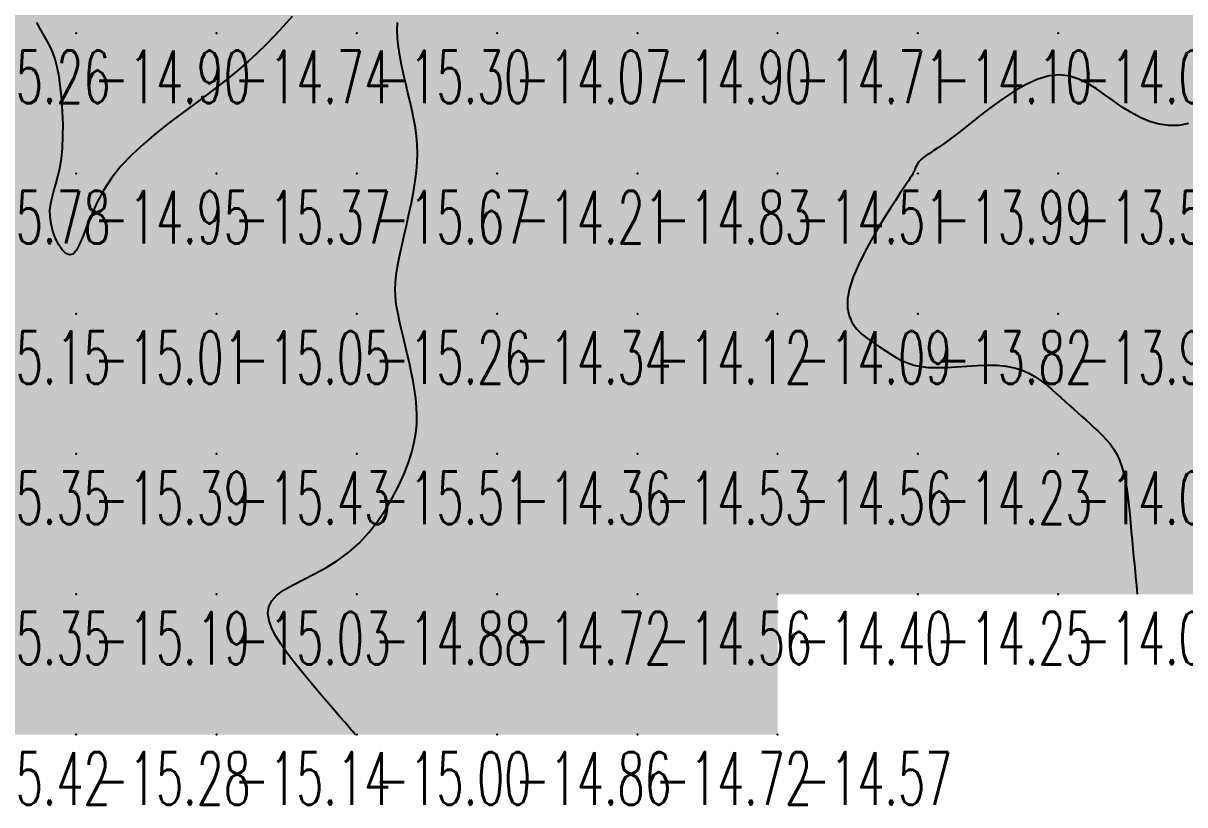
# Model space of a CAD drawing. Header units: millimetres. Extents: x 88261 to 90953, y 390274 to 392322.
# Drawn here: x 89936.5 to 90019.3, y 390352.2 to 390407.9 of the extents above; entities that cross this region are included whole.
import ezdxf
from ezdxf.enums import TextEntityAlignment as Align

# ---------------------------------------------------------------- set-up
doc = ezdxf.new("R2010")
doc.units = ezdxf.units.MM
doc.header["$LTSCALE"] = 25
for name, color, linetype in [('CN_03_00', 7, 'Continuous'), ('CN_04_00', 242, 'Continuous'), ('COTEAlt', 7, 'Continuous'), ('TN_COLORIAGE', 7, 'Continuous')]:
    doc.layers.add(name, color=color, linetype=linetype)
doc.styles.add('Simplex 1.0', font='Simplex.shx', dxfattribs={"width": 0.99, "height": 2.5})
doc.styles.get("Standard").update_dxf_attribs({"font": 'times.ttf'})

# ---------------------------------------------------------------- blocks, each defined once
blk = doc.blocks.new('COTE')
at = {"color": 0}
blk.add_point((0, 0), dxfattribs=at)
at = {"layer": 'COTEAlt'}
blk.add_attdef('ALT', text='', height=3.75, dxfattribs=at).set_placement((1.25, -1.25), align=Align.TOP_LEFT)

msp = doc.modelspace()

# ---------------------------------------------------------------- linework, layer by layer
at = {"layer": 'CN_03_00', "elevation": -14, "flags": 128}
msp.add_lwpolyline([(90019.547, 390400.791), (90018.839, 390400.654), (90018.137, 390400.643), (90017.443, 390400.744), (90016.76, 390400.942), (90016.091, 390401.221), (90015.438, 390401.568), (90014.803, 390401.966), (90014.186, 390402.4), (90013.581, 390402.843), (90012.976, 390403.269), (90012.363, 390403.651), (90011.729, 390403.96), (90011.067, 390404.171), (90010.365, 390404.255), (90009.613, 390404.186), (90008.806, 390403.947), (90007.96, 390403.562), (90007.094, 390403.065), (90006.227, 390402.493), (90005.38, 390401.879), (90004.571, 390401.259), (90003.822, 390400.667), (90003.151, 390400.138), (90002.574, 390399.7), (90002.085, 390399.346), (90001.677, 390399.065), (90001.34, 390398.842), (90001.065, 390398.666), (90000.842, 390398.523), (90000.662, 390398.401), (90000.517, 390398.286), (90000.398, 390398.167), (90000.3, 390398.043), (90000.217, 390397.915), (90000.146, 390397.783), (90000.082, 390397.647), (90000.021, 390397.508), (89999.957, 390397.366), (89999.886, 390397.223), (89999.804, 390397.075), (89999.703, 390396.911), (89999.577, 390396.716), (89999.417, 390396.476), (89999.217, 390396.176), (89998.969, 390395.801), (89998.666, 390395.337), (89998.301, 390394.769), (89997.872, 390394.089), (89997.4, 390393.318), (89996.914, 390392.483), (89996.441, 390391.611), (89996.008, 390390.729), (89995.643, 390389.865), (89995.373, 390389.045), (89995.225, 390388.298), (89995.219, 390387.643), (89995.341, 390387.076), (89995.568, 390386.586), (89995.879, 390386.161), (89996.251, 390385.789), (89996.663, 390385.46), (89997.092, 390385.162), (89997.516, 390384.883), (89997.918, 390384.615), (89998.306, 390384.36), (89998.69, 390384.125), (89999.084, 390383.913), (89999.5, 390383.73), (89999.949, 390383.582), (90000.444, 390383.474), (90000.997, 390383.41), (90001.615, 390383.394), (90002.287, 390383.414), (90002.996, 390383.455), (90003.727, 390383.505), (90004.463, 390383.548), (90005.187, 390383.571), (90005.883, 390383.56), (90006.536, 390383.499), (90007.131, 390383.38), (90007.673, 390383.207), (90008.165, 390382.99), (90008.615, 390382.737), (90009.028, 390382.459), (90009.41, 390382.164), (90009.766, 390381.862), (90010.103, 390381.562), (90010.425, 390381.271), (90010.736, 390380.99), (90011.039, 390380.716), (90011.334, 390380.449), (90011.626, 390380.185), (90011.916, 390379.924), (90012.206, 390379.663), (90012.499, 390379.402), (90012.797, 390379.137), (90013.095, 390378.864), (90013.389, 390378.579), (90013.674, 390378.277), (90013.944, 390377.952), (90014.196, 390377.6), (90014.425, 390377.216), (90014.625, 390376.795), (90014.793, 390376.334), (90014.932, 390375.836), (90015.047, 390375.305), (90015.141, 390374.747), (90015.219, 390374.166), (90015.286, 390373.567), (90015.345, 390372.954), (90015.402, 390372.332), (90015.459, 390371.706), (90015.516, 390371.087), (90015.572, 390370.485), (90015.626, 390369.91), (90015.677, 390369.373), (90015.724, 390368.885), (90015.765, 390368.455), (90015.8, 390368.096), (90015.827, 390367.813), (90015.848, 390367.601), (90015.862, 390367.448), (90015.872, 390367.346), (90015.878, 390367.285), (90015.881, 390367.253), (90015.882, 390367.241), (90015.883, 390367.239)], dxfattribs=at)
at = {"layer": 'CN_04_00', "elevation": -15, "flags": 128}
for points in [[(89955.633, 390408.417), (89955.004, 390407.71), (89954.383, 390407.041), (89953.764, 390406.407), (89953.138, 390405.799), (89952.495, 390405.208), (89951.825, 390404.625), (89951.12, 390404.042), (89950.37, 390403.448), (89949.565, 390402.836), (89948.701, 390402.197), (89947.795, 390401.529), (89946.871, 390400.833), (89945.951, 390400.106), (89945.056, 390399.35), (89944.211, 390398.563), (89943.437, 390397.745), (89942.757, 390396.895), (89942.188, 390396.018), (89941.718, 390395.139), (89941.33, 390394.287), (89941.007, 390393.493), (89940.732, 390392.787), (89940.487, 390392.198), (89940.255, 390391.756), (89940.018, 390391.492), (89939.765, 390391.425), (89939.502, 390391.535), (89939.241, 390391.789), (89938.994, 390392.158), (89938.772, 390392.609), (89938.588, 390393.112), (89938.452, 390393.636), (89938.378, 390394.149), (89938.372, 390394.628), (89938.425, 390395.083), (89938.523, 390395.531), (89938.651, 390395.99), (89938.796, 390396.476), (89938.943, 390397.007), (89939.079, 390397.6), (89939.19, 390398.272), (89939.263, 390399.034), (89939.3, 390399.866), (89939.303, 390400.74), (89939.274, 390401.63), (89939.217, 390402.508), (89939.133, 390403.347), (89939.025, 390404.121), (89938.897, 390404.801), (89938.751, 390405.37), (89938.589, 390405.843), (89938.414, 390406.243), (89938.229, 390406.595), (89938.037, 390406.922), (89937.84, 390407.249), (89937.641, 390407.599), (89937.443, 390407.995)], [(89960.154, 390357.239), (89960.153, 390357.241), (89960.142, 390357.253), (89960.114, 390357.286), (89960.058, 390357.35), (89959.967, 390357.454), (89959.83, 390357.611), (89959.639, 390357.83), (89959.385, 390358.12), (89959.062, 390358.49), (89958.678, 390358.931), (89958.246, 390359.432), (89957.778, 390359.981), (89957.284, 390360.566), (89956.777, 390361.177), (89956.268, 390361.802), (89955.769, 390362.43), (89955.294, 390363.05), (89954.859, 390363.657), (89954.485, 390364.246), (89954.189, 390364.813), (89953.992, 390365.355), (89953.911, 390365.866), (89953.967, 390366.343), (89954.178, 390366.782), (89954.555, 390367.181), (89955.077, 390367.554), (89955.716, 390367.919), (89956.444, 390368.293), (89957.231, 390368.692), (89958.049, 390369.135), (89958.87, 390369.638), (89959.665, 390370.219), (89960.409, 390370.888), (89961.097, 390371.633), (89961.726, 390372.434), (89962.294, 390373.274), (89962.8, 390374.132), (89963.242, 390374.989), (89963.617, 390375.827), (89963.924, 390376.627), (89964.162, 390377.374), (89964.336, 390378.074), (89964.452, 390378.735), (89964.516, 390379.368), (89964.533, 390379.983), (89964.51, 390380.588), (89964.452, 390381.194), (89964.366, 390381.811), (89964.258, 390382.444), (89964.132, 390383.089), (89963.994, 390383.737), (89963.848, 390384.379), (89963.7, 390385.006), (89963.555, 390385.61), (89963.417, 390386.183), (89963.293, 390386.714), (89963.186, 390387.201), (89963.099, 390387.654), (89963.035, 390388.09), (89962.996, 390388.524), (89962.986, 390388.973), (89963.006, 390389.453), (89963.06, 390389.979), (89963.149, 390390.567), (89963.274, 390391.229), (89963.428, 390391.952), (89963.601, 390392.722), (89963.783, 390393.521), (89963.965, 390394.332), (89964.137, 390395.141), (89964.29, 390395.931), (89964.413, 390396.684), (89964.499, 390397.39), (89964.548, 390398.054), (89964.563, 390398.685), (89964.546, 390399.293), (89964.499, 390399.888), (89964.423, 390400.479), (89964.322, 390401.077), (89964.198, 390401.691), (89964.053, 390402.327), (89963.895, 390402.982), (89963.733, 390403.647), (89963.574, 390404.316), (89963.429, 390404.979), (89963.303, 390405.631), (89963.208, 390406.263), (89963.15, 390406.868), (89963.134, 390407.44), (89963.149, 390407.981)]]:
    msp.add_lwpolyline(points, dxfattribs=at)
at = {"layer": 'TN_COLORIAGE', "color": 231}
for points in [[(89937.406, 390407.239, -14.806), (89935.941, 390412.932, -14.806), (89940.249, 390407.239, -14.806), (89940.249, 390417.239, -14.806)], [(89940.249, 390407.239, -14.911), (89950.249, 390407.239, -14.911), (89950.249, 390417.239, -14.911)], [(89940.249, 390417.239, -14.911), (89940.249, 390407.239, -14.911), (89950.249, 390417.239, -14.911)], [(89960.249, 390414.166, -14.744), (89954.881, 390407.239, -14.744), (89960.249, 390417.239, -14.744), (89950.249, 390407.239, -14.744)], [(89950.249, 390417.239, -14.869), (89950.249, 390407.239, -14.869), (89960.249, 390417.239, -14.869)], [(89963.844, 390410.835, -14.067), (89962.657, 390407.239, -14.067), (89970.249, 390417.239, -14.067), (89970.249, 390407.239, -14.067)], [(89970.249, 390407.239, -14.125), (89980.249, 390407.239, -14.125), (89980.249, 390417.239, -14.125)], [(89970.249, 390417.239, -14.125), (89970.249, 390407.239, -14.125), (89980.249, 390417.239, -14.125)], [(89980.249, 390407.239, -14), (89987.3, 390414.29, -14), (89980.249, 390417.239, -14), (89982.743, 390417.239, -14)], [(90000.249, 390407.239, -14.275), (90010.249, 390407.239, -14.275), (90010.249, 390417.239, -14.275)], [(90010.249, 390417.239, -14), (90007.194, 390417.239, -14), (90000.249, 390407.239, -14), (90000.249, 390408.641, -14)], [(90010.249, 390417.239, -14), (90018.291, 390417.239, -14), (90010.249, 390407.239, -14), (90014.792, 390411.783, -14)], [(90020.249, 390407.239, -14), (90020.249, 390416.197, -14), (90010.249, 390407.239, -14), (90014.792, 390411.783, -14)], [(89980.249, 390407.239, -14), (89987.3, 390414.29, -14), (89990.249, 390407.239, -14), (89990.249, 390413.778, -14)], [(89995.559, 390412.55, -14.709), (89990.249, 390413.778, -14.709), (89990.249, 390407.239, -14.709)], [(89990.249, 390407.239, -14), (89995.559, 390412.55, -14), (90000.249, 390407.239, -14), (90000.249, 390408.641, -14)], [(89937.406, 390407.239, -14.898), (89939.092, 390406.082, -14.898), (89940.249, 390407.239, -14.898)], [(89939.611, 390397.239, -14.898), (89939.092, 390406.082, -14.898), (89940.249, 390397.239, -14.898), (89940.249, 390407.239, -14.898)], [(89940.249, 390407.239, -14.744), (89940.249, 390397.239, -14.744), (89950.249, 390407.239, -14.744)], [(89941.512, 390397.239, -14.744), (89950.249, 390403.134, -14.744), (89940.249, 390397.239, -14.744), (89950.249, 390407.239, -14.744)], [(89954.881, 390407.239, -14.744), (89950.249, 390403.134, -14.744), (89950.249, 390407.239, -14.744)], [(89962.657, 390407.239, -14.067), (89964.425, 390401.416, -14.067), (89970.249, 390407.239, -14.067)], [(89964.827, 390397.239, -14.067), (89964.425, 390401.416, -14.067), (89970.249, 390397.239, -14.067), (89970.249, 390407.239, -14.067)], [(89970.249, 390407.239, -14.898), (89970.249, 390397.239, -14.898), (89980.249, 390407.239, -14.898)], [(89970.249, 390397.239, -14.898), (89980.249, 390397.239, -14.898), (89980.249, 390407.239, -14.898)], [(89980.249, 390407.239, -14.709), (89980.249, 390397.239, -14.709), (89990.249, 390407.239, -14.709)], [(89980.249, 390397.239, -14.709), (89990.249, 390397.239, -14.709), (89990.249, 390407.239, -14.709)], [(89990.249, 390407.239, -14.102), (89990.249, 390397.239, -14.102), (90000.249, 390407.239, -14.102)], [(89990.249, 390397.239, -14), (90000.007, 390397.239, -14), (90000.249, 390407.239, -14), (90000.249, 390398.346, -14)], [(90000.249, 390407.239, -14), (90000.249, 390398.346, -14), (90010.249, 390407.239, -14), (90002.102, 390399.093, -14)], [(90010.249, 390406.114, -14.056), (90002.102, 390399.093, -14.056), (90010.249, 390407.239, -14.056)], [(90020.249, 390407.239, -14), (90014.58, 390401.57, -14), (90010.249, 390407.239, -14), (90010.249, 390406.114, -14)], [(90014.58, 390401.57, -14.576), (90020.249, 390399.402, -14.576), (90020.249, 390407.239, -14.576)], [(89937.602, 390394.593, -14.947), (89939.611, 390397.239, -14.947), (89940.249, 390397.239, -14.947)], [(89940.249, 390389.28, -14.947), (89937.602, 390394.593, -14.947), (89940.249, 390397.239, -14.947)], [(89940.249, 390389.28, -14.947), (89941.512, 390397.239, -14.947), (89940.249, 390397.239, -14.947)], [(89962.741, 390389.731, -14.207), (89964.827, 390397.239, -14.207), (89970.249, 390397.239, -14.207)], [(89963.102, 390387.239, -14.207), (89962.741, 390389.731, -14.207), (89970.249, 390387.239, -14.207), (89970.249, 390397.239, -14.207)], [(89970.249, 390397.239, -14.831), (89970.249, 390387.239, -14.831), (89980.249, 390397.239, -14.831)], [(89970.249, 390387.239, -14.831), (89980.249, 390387.239, -14.831), (89980.249, 390397.239, -14.831)], [(89980.249, 390397.239, -14.512), (89980.249, 390387.239, -14.512), (89990.249, 390397.239, -14.512)], [(89980.249, 390387.239, -14.512), (89990.249, 390387.239, -14.512), (89990.249, 390397.239, -14.512)], [(89990.249, 390397.239, -14), (90000.007, 390397.239, -14), (89990.249, 390387.239, -14), (89999.043, 390396.033, -14)], [(89993.625, 390387.239, -14.093), (89999.043, 390396.033, -14.093), (89990.249, 390387.239, -14.093)], [(89963.102, 390387.239, -14.341), (89964.606, 390381.597, -14.341), (89970.249, 390387.239, -14.341)], [(89964.672, 390377.239, -14.341), (89964.606, 390381.597, -14.341), (89970.249, 390377.239, -14.341), (89970.249, 390387.239, -14.341)], [(89970.249, 390377.239, -14.12), (89980.249, 390377.239, -14.12), (89980.249, 390387.239, -14.12)], [(89970.249, 390387.239, -14.12), (89970.249, 390377.239, -14.12), (89980.249, 390387.239, -14.12)], [(89980.249, 390377.239, -14.093), (89990.249, 390377.239, -14.093), (89990.249, 390387.239, -14.093)], [(89980.249, 390387.239, -14.093), (89980.249, 390377.239, -14.093), (89990.249, 390387.239, -14.093)], [(89990.249, 390377.239, -14), (89997.805, 390384.796, -14), (89990.249, 390387.239, -14), (89993.625, 390387.239, -14)], [(89990.249, 390377.239, -14), (89997.805, 390384.796, -14), (90000.249, 390377.239, -14), (90000.249, 390382.874, -14)], [(90000.249, 390377.239, -14), (90007.179, 390384.17, -14), (90010.249, 390377.239, -14), (90010.249, 390381.442, -14)], [(90000.249, 390382.874, -14.234), (90007.179, 390384.17, -14.234), (90000.249, 390377.239, -14.234)], [(90012.442, 390379.432, -14.075), (90010.249, 390381.442, -14.075), (90010.249, 390377.239, -14.075)], [(90012.442, 390379.432, -14.075), (90014.98, 390377.239, -14.075), (90010.249, 390377.239, -14.075)], [(89960.249, 390369.208, -14.359), (89964.672, 390377.239, -14.359), (89960.249, 390367.239, -14.359), (89970.249, 390377.239, -14.359)], [(89960.249, 390367.239, -14.359), (89970.249, 390367.239, -14.359), (89970.249, 390377.239, -14.359)], [(89970.249, 390377.239, -14.53), (89970.249, 390367.239, -14.53), (89980.249, 390377.239, -14.53)], [(89970.249, 390367.239, -14.53), (89980.249, 390367.239, -14.53), (89980.249, 390377.239, -14.53)], [(89980.249, 390377.239, -14.562), (89980.249, 390367.239, -14.562), (89990.249, 390377.239, -14.562)], [(89980.249, 390367.239, -14.562), (89990.249, 390367.239, -14.562), (89990.249, 390377.239, -14.562)], [(89990.249, 390377.239, -14.234), (89990.249, 390367.239, -14.234), (90000.249, 390377.239, -14.234)], [(89990.249, 390367.239, -14.234), (90000.249, 390367.239, -14.234), (90000.249, 390377.239, -14.234)], [(90000.249, 390367.239, -14.075), (90010.249, 390367.239, -14.075), (90010.249, 390377.239, -14.075)], [(90000.249, 390377.239, -14.075), (90000.249, 390367.239, -14.075), (90010.249, 390377.239, -14.075)], [(90010.249, 390367.239, -14), (90015.387, 390372.378, -14), (90010.249, 390377.239, -14), (90014.98, 390377.239, -14)], [(90015.387, 390372.378, -14.089), (90015.883, 390367.239, -14.089), (90010.249, 390367.239, -14.089)], [(89952.321, 390367.239, -14.875), (89960.249, 390369.208, -14.875), (89960.249, 390367.239, -14.875)], [(89952.321, 390367.239, -14.875), (89955.535, 390362.525, -14.875), (89960.249, 390367.239, -14.875)], [(89960.154, 390357.239, -14.875), (89955.535, 390362.525, -14.875), (89960.249, 390357.239, -14.875), (89960.249, 390367.239, -14.875)], [(89960.249, 390367.239, -14.718), (89960.249, 390357.239, -14.718), (89970.249, 390367.239, -14.718)], [(89960.249, 390357.239, -14.718), (89970.249, 390357.239, -14.718), (89970.249, 390367.239, -14.718)], [(89970.249, 390367.239, -14.561), (89970.249, 390357.239, -14.561), (89980.249, 390367.239, -14.561)], [(89970.249, 390357.239, -14.561), (89980.249, 390357.239, -14.561), (89980.249, 390367.239, -14.561)], [(89990.249, 390357.239, -14.716), (89990.249, 390367.239, -14.716), (89980.249, 390357.239, -14.716)], [(89980.249, 390367.239, -14.403), (89980.249, 390357.239, -14.403), (89990.249, 390367.239, -14.403)]]:
    msp.add_solid(points, dxfattribs=at)
at = {"layer": 'TN_COLORIAGE', "color": 241}
for points in [[(89954.881, 390407.239, -15.296), (89960.249, 390414.166, -15.296), (89960.249, 390407.239, -15.296)], [(89963.844, 390410.835, -15.296), (89960.249, 390414.166, -15.296), (89960.249, 390407.239, -15.296)], [(89935.941, 390412.932, -15.256), (89937.406, 390407.239, -15.256), (89930.249, 390407.239, -15.256)], [(89962.657, 390407.239, -15.296), (89963.844, 390410.835, -15.296), (89960.249, 390407.239, -15.296)], [(89930.249, 390397.239, -15), (89939.092, 390406.082, -15), (89930.249, 390407.239, -15), (89937.406, 390407.239, -15)], [(89950.249, 390397.239, -15.296), (89960.249, 390397.239, -15.296), (89960.249, 390407.239, -15.296)], [(89950.249, 390397.239, -15), (89950.249, 390403.134, -15), (89960.249, 390407.239, -15), (89954.881, 390407.239, -15)], [(89960.249, 390397.239, -15), (89964.425, 390401.416, -15), (89960.249, 390407.239, -15), (89962.657, 390407.239, -15)], [(89939.092, 390406.082, -15.778), (89939.611, 390397.239, -15.778), (89930.249, 390397.239, -15.778)], [(89950.249, 390403.134, -15.367), (89941.512, 390397.239, -15.367), (89950.249, 390397.239, -15.367)], [(89964.425, 390401.416, -15.67), (89964.827, 390397.239, -15.67), (89960.249, 390397.239, -15.67)], [(89930.249, 390397.239, -15), (89939.611, 390397.239, -15), (89930.249, 390387.239, -15), (89937.602, 390394.593, -15)], [(89950.249, 390397.239, -15), (89941.512, 390397.239, -15), (89940.249, 390387.239, -15), (89940.249, 390389.28, -15)], [(89940.249, 390387.239, -15.367), (89950.249, 390387.239, -15.367), (89950.249, 390397.239, -15.367)], [(89950.249, 390387.239, -15.67), (89960.249, 390387.239, -15.67), (89960.249, 390397.239, -15.67)], [(89950.249, 390397.239, -15.67), (89950.249, 390387.239, -15.67), (89960.249, 390397.239, -15.67)], [(89960.249, 390397.239, -15), (89964.827, 390397.239, -15), (89960.249, 390387.239, -15), (89962.741, 390389.731, -15)], [(89930.249, 390387.239, -15), (89937.602, 390394.593, -15), (89940.249, 390387.239, -15), (89940.249, 390389.28, -15)], [(89962.741, 390389.731, -15.263), (89963.102, 390387.239, -15.263), (89960.249, 390387.239, -15.263)], [(89930.249, 390387.239, -15.014), (89930.249, 390377.239, -15.014), (89940.249, 390387.239, -15.014)], [(89930.249, 390377.239, -15.014), (89940.249, 390377.239, -15.014), (89940.249, 390387.239, -15.014)], [(89940.249, 390387.239, -15.045), (89940.249, 390377.239, -15.045), (89950.249, 390387.239, -15.045)], [(89940.249, 390377.239, -15.045), (89950.249, 390377.239, -15.045), (89950.249, 390387.239, -15.045)], [(89950.249, 390387.239, -15.263), (89950.249, 390377.239, -15.263), (89960.249, 390387.239, -15.263)], [(89950.249, 390377.239, -15.263), (89960.249, 390377.239, -15.263), (89960.249, 390387.239, -15.263)], [(89960.249, 390377.239, -15), (89964.606, 390381.597, -15), (89960.249, 390387.239, -15), (89963.102, 390387.239, -15)], [(89964.606, 390381.597, -15.509), (89964.672, 390377.239, -15.509), (89960.249, 390377.239, -15.509)], [(89930.249, 390377.239, -15.39), (89930.249, 390367.239, -15.39), (89940.249, 390377.239, -15.39)], [(89930.249, 390367.239, -15.39), (89940.249, 390367.239, -15.39), (89940.249, 390377.239, -15.39)], [(89940.249, 390377.239, -15.427), (89940.249, 390367.239, -15.427), (89950.249, 390377.239, -15.427)], [(89940.249, 390367.239, -15.427), (89950.249, 390367.239, -15.427), (89950.249, 390377.239, -15.427)], [(89960.249, 390377.239, -15), (89960.249, 390369.208, -15), (89950.249, 390367.239, -15), (89952.321, 390367.239, -15)], [(89950.249, 390377.239, -15.509), (89950.249, 390367.239, -15.509), (89960.249, 390377.239, -15.509)], [(89964.672, 390377.239, -15.509), (89960.249, 390369.208, -15.509), (89960.249, 390377.239, -15.509)], [(89930.249, 390367.239, -15.19), (89930.249, 390357.239, -15.19), (89940.249, 390367.239, -15.19)], [(89930.249, 390357.239, -15.19), (89940.249, 390357.239, -15.19), (89940.249, 390367.239, -15.19)], [(89940.249, 390367.239, -15.033), (89940.249, 390357.239, -15.033), (89950.249, 390367.239, -15.033)], [(89940.249, 390357.239, -15.033), (89950.249, 390357.239, -15.033), (89950.249, 390367.239, -15.033)], [(89950.249, 390357.239, -15), (89955.535, 390362.525, -15), (89950.249, 390367.239, -15), (89952.321, 390367.239, -15)], [(89955.535, 390362.525, -15.14), (89960.154, 390357.239, -15.14), (89950.249, 390357.239, -15.14)]]:
    msp.add_solid(points, dxfattribs=at)
at = {"layer": 'TN_COLORIAGE', "color": 221}
for points in [[(90002.102, 390399.093, -13.56), (90010.249, 390406.114, -13.56), (90000.249, 390397.239, -13.56), (90010.249, 390397.239, -13.56)], [(90010.249, 390406.114, -13.56), (90014.58, 390401.57, -13.56), (90010.249, 390397.239, -13.56)], [(90020.249, 390399.402, -13.56), (90014.58, 390401.57, -13.56), (90020.249, 390397.239, -13.56), (90010.249, 390397.239, -13.56)], [(90002.102, 390399.093, -13.987), (90000.249, 390398.346, -13.987), (90000.249, 390397.239, -13.987)], [(90000.249, 390398.346, -13.987), (90000.007, 390397.239, -13.987), (90000.249, 390397.239, -13.987)], [(89999.043, 390396.033, -13.818), (89993.625, 390387.239, -13.818), (90000.249, 390397.239, -13.818), (90000.249, 390387.239, -13.818)], [(89999.043, 390396.033, -13.987), (90000.007, 390397.239, -13.987), (90000.249, 390397.239, -13.987)], [(90000.249, 390397.239, -13.56), (90000.249, 390387.239, -13.56), (90010.249, 390397.239, -13.56)], [(90000.249, 390387.239, -13.56), (90010.249, 390387.239, -13.56), (90010.249, 390397.239, -13.56)], [(90010.249, 390387.239, -13.841), (90020.249, 390387.239, -13.841), (90020.249, 390397.239, -13.841)], [(90010.249, 390397.239, -13.841), (90010.249, 390387.239, -13.841), (90020.249, 390397.239, -13.841)], [(89993.625, 390387.239, -13.818), (89997.805, 390384.796, -13.818), (90000.249, 390387.239, -13.818)], [(90000.249, 390382.874, -13.818), (89997.805, 390384.796, -13.818), (90000.249, 390387.239, -13.818)], [(90007.179, 390384.17, -13.818), (90000.249, 390382.874, -13.818), (90010.249, 390387.239, -13.818), (90000.249, 390387.239, -13.818)], [(90010.249, 390381.442, -13.896), (90007.179, 390384.17, -13.896), (90010.249, 390387.239, -13.896)], [(90010.249, 390381.442, -13.732), (90012.442, 390379.432, -13.732), (90010.249, 390387.239, -13.732), (90020.249, 390387.239, -13.732)], [(90014.98, 390377.239, -13.732), (90012.442, 390379.432, -13.732), (90020.249, 390377.239, -13.732), (90020.249, 390387.239, -13.732)], [(90014.98, 390377.239, -13.916), (90015.387, 390372.378, -13.916), (90020.249, 390377.239, -13.916)], [(90015.883, 390367.239, -13.916), (90015.387, 390372.378, -13.916), (90020.249, 390367.239, -13.916), (90020.249, 390377.239, -13.916)]]:
    msp.add_solid(points, dxfattribs=at)

# ---------------------------------------------------------------- block references
at = {"layer": 'COTEAlt'}
ref = msp.add_blockref('COTE', (89930.249, 390407.239), dxfattribs=at)
ref.add_attrib('ALT', '-15.26', dxfattribs={"height": 3.75, "style": 'Simplex 1.0', "width": 0.6}).set_placement((89931.499, 390405.989), align=Align.TOP_LEFT)
ref = msp.add_blockref('COTE', (89940.249, 390407.239), dxfattribs=at)
ref.add_attrib('ALT', '-14.90', dxfattribs={"height": 3.75, "style": 'Simplex 1.0', "width": 0.6}).set_placement((89941.499, 390405.989), align=Align.TOP_LEFT)
ref = msp.add_blockref('COTE', (89950.249, 390407.239), dxfattribs=at)
ref.add_attrib('ALT', '-14.74', dxfattribs={"height": 3.75, "style": 'Simplex 1.0', "width": 0.6}).set_placement((89951.499, 390405.989), align=Align.TOP_LEFT)
ref = msp.add_blockref('COTE', (89960.249, 390407.239), dxfattribs=at)
ref.add_attrib('ALT', '-15.30', dxfattribs={"height": 3.75, "style": 'Simplex 1.0', "width": 0.6}).set_placement((89961.499, 390405.989), align=Align.TOP_LEFT)
ref = msp.add_blockref('COTE', (89970.249, 390407.239), dxfattribs=at)
ref.add_attrib('ALT', '-14.07', dxfattribs={"height": 3.75, "style": 'Simplex 1.0', "width": 0.6}).set_placement((89971.499, 390405.989), align=Align.TOP_LEFT)
ref = msp.add_blockref('COTE', (89980.249, 390407.239), dxfattribs=at)
ref.add_attrib('ALT', '-14.90', dxfattribs={"height": 3.75, "style": 'Simplex 1.0', "width": 0.6}).set_placement((89981.499, 390405.989), align=Align.TOP_LEFT)
ref = msp.add_blockref('COTE', (89990.249, 390407.239), dxfattribs=at)
ref.add_attrib('ALT', '-14.71', dxfattribs={"height": 3.75, "style": 'Simplex 1.0', "width": 0.6}).set_placement((89991.499, 390405.989), align=Align.TOP_LEFT)
ref = msp.add_blockref('COTE', (90000.249, 390407.239), dxfattribs=at)
ref.add_attrib('ALT', '-14.10', dxfattribs={"height": 3.75, "style": 'Simplex 1.0', "width": 0.6}).set_placement((90001.499, 390405.989), align=Align.TOP_LEFT)
ref = msp.add_blockref('COTE', (90010.249, 390407.239), dxfattribs=at)
ref.add_attrib('ALT', '-14.06', dxfattribs={"height": 3.75, "style": 'Simplex 1.0', "width": 0.6}).set_placement((90011.499, 390405.989), align=Align.TOP_LEFT)
ref = msp.add_blockref('COTE', (89930.249, 390397.239), dxfattribs=at)
ref.add_attrib('ALT', '-15.78', dxfattribs={"height": 3.75, "style": 'Simplex 1.0', "width": 0.6}).set_placement((89931.499, 390395.989), align=Align.TOP_LEFT)
ref = msp.add_blockref('COTE', (89940.249, 390397.239), dxfattribs=at)
ref.add_attrib('ALT', '-14.95', dxfattribs={"height": 3.75, "style": 'Simplex 1.0', "width": 0.6}).set_placement((89941.499, 390395.989), align=Align.TOP_LEFT)
ref = msp.add_blockref('COTE', (89950.249, 390397.239), dxfattribs=at)
ref.add_attrib('ALT', '-15.37', dxfattribs={"height": 3.75, "style": 'Simplex 1.0', "width": 0.6}).set_placement((89951.499, 390395.989), align=Align.TOP_LEFT)
ref = msp.add_blockref('COTE', (89960.249, 390397.239), dxfattribs=at)
ref.add_attrib('ALT', '-15.67', dxfattribs={"height": 3.75, "style": 'Simplex 1.0', "width": 0.6}).set_placement((89961.499, 390395.989), align=Align.TOP_LEFT)
ref = msp.add_blockref('COTE', (89970.249, 390397.239), dxfattribs=at)
ref.add_attrib('ALT', '-14.21', dxfattribs={"height": 3.75, "style": 'Simplex 1.0', "width": 0.6}).set_placement((89971.499, 390395.989), align=Align.TOP_LEFT)
ref = msp.add_blockref('COTE', (89980.249, 390397.239), dxfattribs=at)
ref.add_attrib('ALT', '-14.83', dxfattribs={"height": 3.75, "style": 'Simplex 1.0', "width": 0.6}).set_placement((89981.499, 390395.989), align=Align.TOP_LEFT)
ref = msp.add_blockref('COTE', (89990.249, 390397.239), dxfattribs=at)
ref.add_attrib('ALT', '-14.51', dxfattribs={"height": 3.75, "style": 'Simplex 1.0', "width": 0.6}).set_placement((89991.499, 390395.989), align=Align.TOP_LEFT)
ref = msp.add_blockref('COTE', (90000.249, 390397.239), dxfattribs=at)
ref.add_attrib('ALT', '-13.99', dxfattribs={"height": 3.75, "style": 'Simplex 1.0', "width": 0.6}).set_placement((90001.499, 390395.989), align=Align.TOP_LEFT)
ref = msp.add_blockref('COTE', (90010.249, 390397.239), dxfattribs=at)
ref.add_attrib('ALT', '-13.56', dxfattribs={"height": 3.75, "style": 'Simplex 1.0', "width": 0.6}).set_placement((90011.499, 390395.989), align=Align.TOP_LEFT)
ref = msp.add_blockref('COTE', (89930.249, 390387.239), dxfattribs=at)
ref.add_attrib('ALT', '-15.15', dxfattribs={"height": 3.75, "style": 'Simplex 1.0', "width": 0.6}).set_placement((89931.499, 390385.989), align=Align.TOP_LEFT)
ref = msp.add_blockref('COTE', (89940.249, 390387.239), dxfattribs=at)
ref.add_attrib('ALT', '-15.01', dxfattribs={"height": 3.75, "style": 'Simplex 1.0', "width": 0.6}).set_placement((89941.499, 390385.989), align=Align.TOP_LEFT)
ref = msp.add_blockref('COTE', (89950.249, 390387.239), dxfattribs=at)
ref.add_attrib('ALT', '-15.05', dxfattribs={"height": 3.75, "style": 'Simplex 1.0', "width": 0.6}).set_placement((89951.499, 390385.989), align=Align.TOP_LEFT)
ref = msp.add_blockref('COTE', (89960.249, 390387.239), dxfattribs=at)
ref.add_attrib('ALT', '-15.26', dxfattribs={"height": 3.75, "style": 'Simplex 1.0', "width": 0.6}).set_placement((89961.499, 390385.989), align=Align.TOP_LEFT)
ref = msp.add_blockref('COTE', (89970.249, 390387.239), dxfattribs=at)
ref.add_attrib('ALT', '-14.34', dxfattribs={"height": 3.75, "style": 'Simplex 1.0', "width": 0.6}).set_placement((89971.499, 390385.989), align=Align.TOP_LEFT)
ref = msp.add_blockref('COTE', (89980.249, 390387.239), dxfattribs=at)
ref.add_attrib('ALT', '-14.12', dxfattribs={"height": 3.75, "style": 'Simplex 1.0', "width": 0.6}).set_placement((89981.499, 390385.989), align=Align.TOP_LEFT)
ref = msp.add_blockref('COTE', (89990.249, 390387.239), dxfattribs=at)
ref.add_attrib('ALT', '-14.09', dxfattribs={"height": 3.75, "style": 'Simplex 1.0', "width": 0.6}).set_placement((89991.499, 390385.989), align=Align.TOP_LEFT)
ref = msp.add_blockref('COTE', (90000.249, 390387.239), dxfattribs=at)
ref.add_attrib('ALT', '-13.82', dxfattribs={"height": 3.75, "style": 'Simplex 1.0', "width": 0.6}).set_placement((90001.499, 390385.989), align=Align.TOP_LEFT)
ref = msp.add_blockref('COTE', (90010.249, 390387.239), dxfattribs=at)
ref.add_attrib('ALT', '-13.90', dxfattribs={"height": 3.75, "style": 'Simplex 1.0', "width": 0.6}).set_placement((90011.499, 390385.989), align=Align.TOP_LEFT)
ref = msp.add_blockref('COTE', (89930.249, 390377.239), dxfattribs=at)
ref.add_attrib('ALT', '-15.35', dxfattribs={"height": 3.75, "style": 'Simplex 1.0', "width": 0.6}).set_placement((89931.499, 390375.989), align=Align.TOP_LEFT)
ref = msp.add_blockref('COTE', (89940.249, 390377.239), dxfattribs=at)
ref.add_attrib('ALT', '-15.39', dxfattribs={"height": 3.75, "style": 'Simplex 1.0', "width": 0.6}).set_placement((89941.499, 390375.989), align=Align.TOP_LEFT)
ref = msp.add_blockref('COTE', (89950.249, 390377.239), dxfattribs=at)
ref.add_attrib('ALT', '-15.43', dxfattribs={"height": 3.75, "style": 'Simplex 1.0', "width": 0.6}).set_placement((89951.499, 390375.989), align=Align.TOP_LEFT)
ref = msp.add_blockref('COTE', (89960.249, 390377.239), dxfattribs=at)
ref.add_attrib('ALT', '-15.51', dxfattribs={"height": 3.75, "style": 'Simplex 1.0', "width": 0.6}).set_placement((89961.499, 390375.989), align=Align.TOP_LEFT)
ref = msp.add_blockref('COTE', (89970.249, 390377.239), dxfattribs=at)
ref.add_attrib('ALT', '-14.36', dxfattribs={"height": 3.75, "style": 'Simplex 1.0', "width": 0.6}).set_placement((89971.499, 390375.989), align=Align.TOP_LEFT)
ref = msp.add_blockref('COTE', (89980.249, 390377.239), dxfattribs=at)
ref.add_attrib('ALT', '-14.53', dxfattribs={"height": 3.75, "style": 'Simplex 1.0', "width": 0.6}).set_placement((89981.499, 390375.989), align=Align.TOP_LEFT)
ref = msp.add_blockref('COTE', (89990.249, 390377.239), dxfattribs=at)
ref.add_attrib('ALT', '-14.56', dxfattribs={"height": 3.75, "style": 'Simplex 1.0', "width": 0.6}).set_placement((89991.499, 390375.989), align=Align.TOP_LEFT)
ref = msp.add_blockref('COTE', (90000.249, 390377.239), dxfattribs=at)
ref.add_attrib('ALT', '-14.23', dxfattribs={"height": 3.75, "style": 'Simplex 1.0', "width": 0.6}).set_placement((90001.499, 390375.989), align=Align.TOP_LEFT)
ref = msp.add_blockref('COTE', (90010.249, 390377.239), dxfattribs=at)
ref.add_attrib('ALT', '-14.08', dxfattribs={"height": 3.75, "style": 'Simplex 1.0', "width": 0.6}).set_placement((90011.499, 390375.989), align=Align.TOP_LEFT)
ref = msp.add_blockref('COTE', (89930.249, 390367.239), dxfattribs=at)
ref.add_attrib('ALT', '-15.35', dxfattribs={"height": 3.75, "style": 'Simplex 1.0', "width": 0.6}).set_placement((89931.499, 390365.989), align=Align.TOP_LEFT)
ref = msp.add_blockref('COTE', (89940.249, 390367.239), dxfattribs=at)
ref.add_attrib('ALT', '-15.19', dxfattribs={"height": 3.75, "style": 'Simplex 1.0', "width": 0.6}).set_placement((89941.499, 390365.989), align=Align.TOP_LEFT)
ref = msp.add_blockref('COTE', (89950.249, 390367.239), dxfattribs=at)
ref.add_attrib('ALT', '-15.03', dxfattribs={"height": 3.75, "style": 'Simplex 1.0', "width": 0.6}).set_placement((89951.499, 390365.989), align=Align.TOP_LEFT)
ref = msp.add_blockref('COTE', (89960.249, 390367.239), dxfattribs=at)
ref.add_attrib('ALT', '-14.88', dxfattribs={"height": 3.75, "style": 'Simplex 1.0', "width": 0.6}).set_placement((89961.499, 390365.989), align=Align.TOP_LEFT)
ref = msp.add_blockref('COTE', (89970.249, 390367.239), dxfattribs=at)
ref.add_attrib('ALT', '-14.72', dxfattribs={"height": 3.75, "style": 'Simplex 1.0', "width": 0.6}).set_placement((89971.499, 390365.989), align=Align.TOP_LEFT)
ref = msp.add_blockref('COTE', (89980.249, 390367.239), dxfattribs=at)
ref.add_attrib('ALT', '-14.56', dxfattribs={"height": 3.75, "style": 'Simplex 1.0', "width": 0.6}).set_placement((89981.499, 390365.989), align=Align.TOP_LEFT)
ref = msp.add_blockref('COTE', (89990.249, 390367.239), dxfattribs=at)
ref.add_attrib('ALT', '-14.40', dxfattribs={"height": 3.75, "style": 'Simplex 1.0', "width": 0.6}).set_placement((89991.499, 390365.989), align=Align.TOP_LEFT)
ref = msp.add_blockref('COTE', (90000.249, 390367.239), dxfattribs=at)
ref.add_attrib('ALT', '-14.25', dxfattribs={"height": 3.75, "style": 'Simplex 1.0', "width": 0.6}).set_placement((90001.499, 390365.989), align=Align.TOP_LEFT)
ref = msp.add_blockref('COTE', (90010.249, 390367.239), dxfattribs=at)
ref.add_attrib('ALT', '-14.09', dxfattribs={"height": 3.75, "style": 'Simplex 1.0', "width": 0.6}).set_placement((90011.499, 390365.989), align=Align.TOP_LEFT)
ref = msp.add_blockref('COTE', (89930.249, 390357.239), dxfattribs=at)
ref.add_attrib('ALT', '-15.42', dxfattribs={"height": 3.75, "style": 'Simplex 1.0', "width": 0.6}).set_placement((89931.499, 390355.989), align=Align.TOP_LEFT)
ref = msp.add_blockref('COTE', (89940.249, 390357.239), dxfattribs=at)
ref.add_attrib('ALT', '-15.28', dxfattribs={"height": 3.75, "style": 'Simplex 1.0', "width": 0.6}).set_placement((89941.499, 390355.989), align=Align.TOP_LEFT)
ref = msp.add_blockref('COTE', (89950.249, 390357.239), dxfattribs=at)
ref.add_attrib('ALT', '-15.14', dxfattribs={"height": 3.75, "style": 'Simplex 1.0', "width": 0.6}).set_placement((89951.499, 390355.989), align=Align.TOP_LEFT)
ref = msp.add_blockref('COTE', (89960.249, 390357.239), dxfattribs=at)
ref.add_attrib('ALT', '-15.00', dxfattribs={"height": 3.75, "style": 'Simplex 1.0', "width": 0.6}).set_placement((89961.499, 390355.989), align=Align.TOP_LEFT)
ref = msp.add_blockref('COTE', (89970.249, 390357.239), dxfattribs=at)
ref.add_attrib('ALT', '-14.86', dxfattribs={"height": 3.75, "style": 'Simplex 1.0', "width": 0.6}).set_placement((89971.499, 390355.989), align=Align.TOP_LEFT)
ref = msp.add_blockref('COTE', (89980.249, 390357.239), dxfattribs=at)
ref.add_attrib('ALT', '-14.72', dxfattribs={"height": 3.75, "style": 'Simplex 1.0', "width": 0.6}).set_placement((89981.499, 390355.989), align=Align.TOP_LEFT)
ref = msp.add_blockref('COTE', (89990.249, 390357.239), dxfattribs=at)
ref.add_attrib('ALT', '-14.57', dxfattribs={"height": 3.75, "style": 'Simplex 1.0', "width": 0.6}).set_placement((89991.499, 390355.989), align=Align.TOP_LEFT)

doc.saveas('drawing.dxf')
